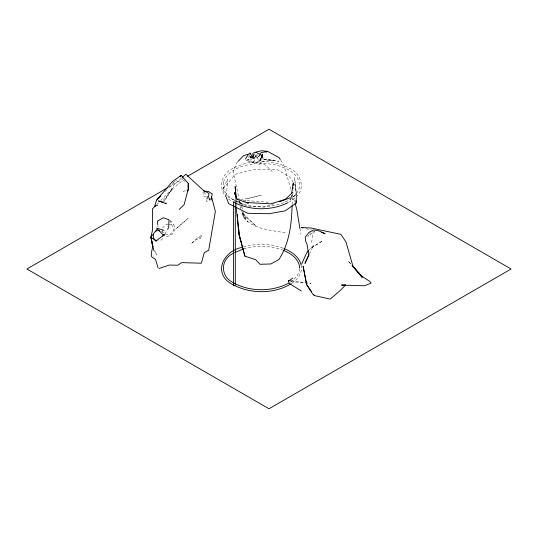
<?xml version="1.0" encoding="UTF-8"?>
<svg xmlns="http://www.w3.org/2000/svg" width="538" height="538" viewBox="0 0 538 538"><rect width="100%" height="100%" fill="white"/><g stroke="black" fill="none" stroke-linecap="round" stroke-linejoin="round"><path stroke-width="0.4" stroke-dasharray="2.69 2.02" d="M310.063 232.342L310.063 235.846L307.554 236.222L314.717 231.427L312.834 234.286L311.489 243.358M292.107 204.655L292.511 194.608M296.384 196.686L295.739 186.209L294.488 177.775L296.465 195.086L291.172 197.365M260.89 158.246L260.587 161.548L273.741 160.243L262.968 159.221L278.879 161.366L263.297 158.999M299.525 268.724C299.303 274.824 294.266 279.868 288.536 283.23M206.888 199.813L206.646 201.481L209.605 200.62M290.991 197.641L290.614 200.055L292.228 194.669M291.112 196.834L291.367 195.22M251.354 161.965L258.032 162.947L258.287 161.434M249.323 155.247L248.623 158.448L248.764 160.66M162.268 238.395L161.857 239.894L158.636 240.567M261.596 157.849L260.587 161.548L260.574 158.898M309.431 253.949L313.573 245.173L309.135 250.116M226.007 196.7L223.001 188.925L227.735 179.255L226.384 196.188L246.384 205.919M200.19 238.435L202.127 234.877L197.217 238.099L191.246 243.842L196.249 239.437L200.19 238.435L196.713 236.222M260.762 158.132L258.832 161.608L266.088 165.469L272.201 171.508M240.97 207.581L241.522 206.585M164.81 233.969L167.17 230.035M241.885 206.182L246.458 199.188L261.307 195.112L239.861 199.766M254.535 160.008L253.068 162.194L258.032 162.947M256.754 155.872L257.722 154.52M163.357 200.365L172.859 188.394L183.25 180.176L185.758 181.783M223.001 188.925L235.308 174.245L253.183 169.537L277.184 169.591L289.841 177.089L293.923 183.404M296.108 196.969C305.961 188.495 300.614 172.94 289.612 168.333C272.658 159.322 251.044 159.208 233.949 167.903M237.52 161.972L236.397 163.148L233.189 171.904L239.376 200.284M165.307 191.434L166.484 190.25M168.831 187.876L176.471 180.176M156.565 204.722L160.055 201.225M160.64 200.64L172.859 188.394L163.747 201.864L174.265 184.487L181.575 178.024M162.355 228.092L166.437 224.057L168.071 224.211M172.732 183.048L174.541 181.414M260.977 163.404L258.818 164.91L259.8 167.17M294.938 197.991L289.464 201.972M251.898 158.757L249.35 160.828L254.736 163.411L253.418 162.557L246.243 160.566L245.812 159.416M233.573 201.219L234.702 200.856L235.301 201.185L234.898 201.851M233.129 168.333C218.623 174.44 217.379 194.252 231.939 201.098M291.993 283.217C297.682 279.552 302.517 272.88 301.24 265.799M182.954 191.945L187.016 189.383M247.029 160.29L251.347 157.768M169.396 186.733L186.121 177.076M246.243 160.566L250.493 158.286M274.198 203.653L264.077 207.13L247.124 206.283M243.304 246.982C256.518 243.21 271.071 243.546 283.929 248.543M243.801 248.838C256.411 245.234 270.264 245.496 282.584 250.083M312.511 231.723L314.138 231.313M268.496 202.261L243.163 200.331M168.885 224.292L173.787 224.763L175.099 228.993L172.577 233.916L167.56 236.451L165.401 235.523M290.816 281.542L311.099 283.499L291.139 280.681M285.288 232.873C271.011 229.988 245.039 228.98 241.206 210.862M260.627 160.411L257.406 159.799L256.66 158.508M206.162 196.578L203.088 195.845L203.048 191.817M306.021 228.711L311.542 230.082M252.732 157.768L254.716 159.04M161.393 231.279L166.128 234.514L169.981 234.736L173.599 230.21L173.135 227.83L169.457 219.921M238.321 201.017L241.965 204.332L238.892 200.916M350.83 263.929L348.093 260.869L350.81 264.05M170.156 220.439L173.787 224.763M203.996 192.227L206.881 195.879M294.38 184.104L295.739 186.209L295.947 196.666M280.728 160.21L283.661 164.776L291.246 190.452M243.055 212.154L247.581 222.066L242.335 213.149L241.945 211.555M153.357 249.033L153.828 250.553L156.962 254.958L153.364 248.119L153.828 250.553L153.317 248.664M242.147 211.508L244.272 218.569L243.035 212.328M292.437 194.467L294.804 202.49M239.558 201.098L240.089 203.525M241.952 206.868L242.416 209.208M240.089 206.424L240.594 209.322M299.881 228.32L300.85 234.259M239.282 201.373L239.598 203.532M157.849 225.402L158.051 227.07M235.119 198.455L235.496 201.784M236.364 200.701L236.505 202.375M236.572 203.216L236.855 206.565M236.229 200.513L236.35 202.167M162.395 229.639L162.483 232.739M223.445 182.288C221.38 198.603 242.376 205.597 256.438 206.585C272.248 207.776 294.145 203.129 299.289 187.93C301.354 171.615 280.359 164.621 266.303 163.633C250.486 162.442 228.589 167.089 223.445 182.288M177.836 227.097L175.744 229.094L187.997 218.388L177.836 227.097M321.852 241.333L310.715 248.314L321.852 241.333M255.711 225.826L242.335 213.149L255.711 225.826"/><path stroke-width="0.81" d="M233.479 285.153L233.566 201.999M235.308 284.427L235.314 202.732M153.565 234.494L153.444 238.092L156.215 241.078M292.073 205.489C291.609 224.238 289.289 243.458 278.906 259.551L270.883 263.956L260.049 264.299L255.644 259.652L244.904 256.162L238.717 233.566L237.661 219.517M188.044 187.991L188.266 183.391L181.165 175.442L172.422 181.508L156.497 200.318L154.628 206.336L157.627 205.348M226.31 197.48L228.717 203.7L247.709 213.263L269.054 213.721L285.308 210.809L296.082 203.102L296.344 197.486M292.86 188.851L292.968 187.217M293.082 185.583L293.244 183.135L291.616 193.606M207.002 198.986L207.359 196.491M211.084 200.19L212.207 193.875L208.381 191.447L203.801 191.071M187.896 191.057L188.367 188.529L188.266 183.391M188.367 188.529L184.144 204.628L179.147 209.464M301.32 290.977L289.464 283.6L288.388 281.307L288.644 280.332L290.312 280.56M162.886 236.135L163.296 234.635M261.798 157.109L262.611 154.15L261.616 157.13M254.252 154.05L252.752 157.708L253.559 158.683M254.333 158.219L256.216 154.883M301.737 263.956L306.505 253.109L308.61 250.715M309.081 254.682L304.938 263.459L308.704 255.086L306.963 243.99L305.53 241.037L305.241 237.07L308.98 232.409L313.654 229.928L318.92 230.883L325.12 233.573L321.226 232.463M261.152 157.432L261.925 156.04L261.293 155.569M167.567 229.383L168.75 227.413L168.952 219.766L163.175 217.742L157.352 221.232L157.748 224.568M245.59 158.838L248.139 154.816M210.345 198.71L209.497 199.887L208.536 196.269L209 193.472L203.741 190.66L185.845 174.251L182.187 177.479M157.634 228.556L150.922 237.056L152.651 246.754L151.198 254.124L151.723 256.868L155.462 259.39L158.118 267.964M156.497 200.318L160.391 196.121M345.678 284.81L341.018 289.78L330.211 299.121L314.448 295.591L312.632 294.004L306.633 284.602L303.109 266.263L306.633 284.602L311.69 291.71M155.529 231.73L156.504 230.708L159.685 230.701M238.085 161.387L243.714 155.516L250.863 153.471M158.259 198.542L160.606 196.168M179.995 176.625L181.165 175.442L179.961 176.525M155.401 205.893L152.489 208.811L152.422 230.472L150.922 237.056L153 247.117M259.323 154.359L261.138 152.684L267.554 151.373L279.054 157.607L280.311 159.557M292.921 192.355L285.227 199.342L270.708 203.848L246.182 202.503M258.375 156.672L261.266 154.124M164.413 234.622L155.953 241.078L150.922 237.056L152.462 244.205M288.388 281.307L292.84 278.011M233.512 253.257C220.096 259.356 220.096 276.673 233.512 282.78M291.394 283.607C274.165 294.151 251.051 294.125 233.27 284.878M288.536 283.23C272.531 291.683 250.594 292.06 234.057 283.143M167.943 187.567L26.9 269L269 408.772L511.1 269L269 129.228L187.574 176.235M266.075 152.167L267.554 151.373L261.952 150.734L255.631 152.113M288.106 202.658C271.125 210.997 249.854 210.795 233.129 201.884M234.716 252.557L243.801 248.838M290.412 197.688L279.652 201.784M241.744 247.419C222.517 251.468 212.147 274.461 233.129 284.79M159.134 268.482L169.208 265.052L177.809 265.227L181.669 262.625L201.346 263.203L204.305 252.604L208.697 250.21L215.361 211.407L211.609 196.955M235.079 285.597L233.586 285.49M344.845 284.871L341.522 285.106L364.596 285.772L371.079 283.123L369.828 281.394L361.792 276.169L351.926 265.153M250.197 157.311L252.752 157.708L252.927 153.122L256.263 152.234L259.101 154.076M302.867 227.924L301.287 227.534L311.051 228.038L340.91 234.346L346.015 242.039L352.915 266.142L362.215 277.413L352.437 265.96M251.064 157.284L252.752 157.708L249.921 156.289M162.94 202.16L158.421 200.963L166.316 203.727L165.953 202.96M246.902 202.732L248.348 203.196L235.893 198.804M164.137 230.452L156.659 228.038L162.523 234.286L164.682 235.214M255.537 156.578L257.184 157.13L257.796 158.246M283.929 248.543C291.435 251.495 299.195 256.76 301.159 265.059M283.297 250.352C291.125 253.311 299.491 259.565 299.605 268.018M237.863 199.78L236.834 198.643L234.46 192.638L234.649 194.299M313.526 294.299L314.448 295.591M249.84 152.846L253.008 157.984M261.925 156.04L262.954 158.259M295.039 203.297L296.7 208.912L299.881 228.32M244.904 256.162L239.249 235.032L236.054 206.767M240.997 241.892L239.249 235.032L238.758 229.175M152.799 245.792L153.142 247.379M236.081 197.352L235.167 186.464L236.041 198.038M238.334 224.151L238.616 227.5M237.285 214.561L237.534 217.87M296.028 200.687L296.082 203.102"/></g></svg>
